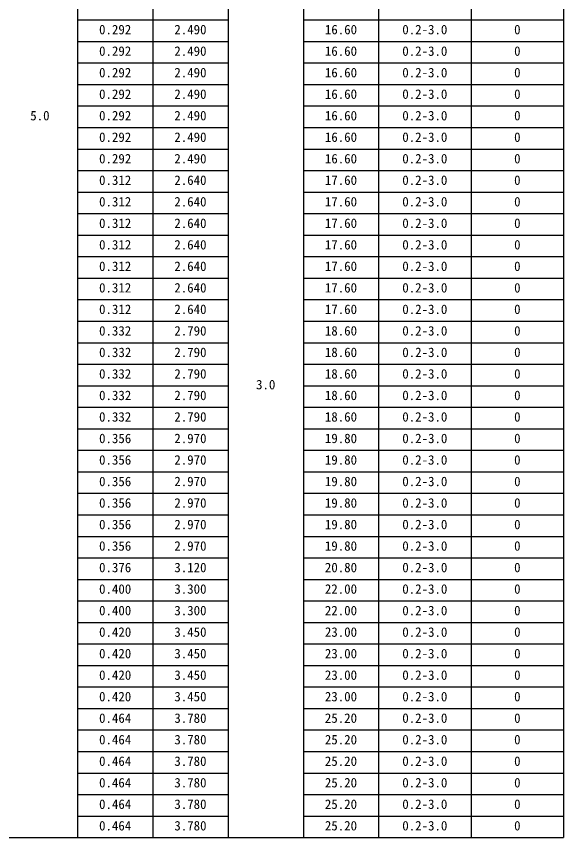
# Model space of a CAD drawing. Units: millimetres, scale not verified. Extents: x -25170 to 75630, y 0 to 35640.
# Drawn here: x -15112 to -8751, y 8207 to 17747 of the extents above; entities that cross this region are included whole.
import ezdxf
from ezdxf.enums import TextEntityAlignment as Align

# ---------------------------------------------------------------- set-up
doc = ezdxf.new("R2010")
doc.units = ezdxf.units.MM
doc.header["$LTSCALE"] = 60
for name, color, linetype, lineweight in [('HYO', 3, 'Continuous', 25), ('HYO2', 4, 'Continuous', 25), ('TXT', 7, 'Continuous', 25)]:
    doc.layers.add(name, color=color, linetype=linetype, lineweight=lineweight)
doc.styles.add('ＭＳ ゴシック', font='')
doc.styles.get('ＭＳ ゴシック').set_extended_font_data('MS Gothic')

msp = doc.modelspace()

# ---------------------------------------------------------------- linework, layer by layer
at = {"layer": 'HYO'}
for p, q in [((-10900.9, 25706.68), (-10900.9, 8206.68)), ((-9825.9, 25706.68), (-9825.9, 8206.68)), ((-8750.9, 25706.68), (-8750.9, 8206.68)), ((-14400.9, 25456.68), (-14400.9, 8206.68)), ((-13525.9, 25456.68), (-13525.9, 8206.68)), ((-12650.9, 25456.68), (-12650.9, 8206.68)), ((-11775.9, 25456.68), (-11775.9, 8206.68)), ((-22025.9, 8206.68), (-8750.9, 8206.68))]:
    msp.add_line(p, q, dxfattribs=at)
at = {"layer": 'HYO2'}
for p, q in [((-14400.9, 17706.68), (-12650.9, 17706.68)), ((-11775.9, 17706.68), (-8750.9, 17706.68)), ((-14400.9, 17456.68), (-12650.9, 17456.68)), ((-11775.9, 17456.68), (-8750.9, 17456.68)), ((-14400.9, 17206.68), (-12650.9, 17206.68)), ((-11775.9, 17206.68), (-8750.9, 17206.68)), ((-14400.9, 16956.68), (-12650.9, 16956.68)), ((-11775.9, 16956.68), (-8750.9, 16956.68)), ((-14400.9, 16706.68), (-12650.9, 16706.68)), ((-11775.9, 16706.68), (-8750.9, 16706.68)), ((-14400.9, 16456.68), (-12650.9, 16456.68)), ((-11775.9, 16456.68), (-8750.9, 16456.68)), ((-14400.9, 16206.68), (-12650.9, 16206.68)), ((-11775.9, 16206.68), (-8750.9, 16206.68)), ((-14400.9, 15956.68), (-12650.9, 15956.68)), ((-11775.9, 15956.68), (-8750.9, 15956.68)), ((-14400.9, 15706.68), (-12650.9, 15706.68)), ((-11775.9, 15706.68), (-8750.9, 15706.68)), ((-14400.9, 15456.68), (-12650.9, 15456.68)), ((-11775.9, 15456.68), (-8750.9, 15456.68)), ((-14400.9, 15206.68), (-12650.9, 15206.68)), ((-11775.9, 15206.68), (-8750.9, 15206.68)), ((-14400.9, 14956.68), (-12650.9, 14956.68)), ((-11775.9, 14956.68), (-8750.9, 14956.68)), ((-14400.9, 14706.68), (-12650.9, 14706.68)), ((-11775.9, 14706.68), (-8750.9, 14706.68)), ((-14400.9, 14456.68), (-12650.9, 14456.68)), ((-11775.9, 14456.68), (-8750.9, 14456.68)), ((-14400.9, 14206.68), (-12650.9, 14206.68)), ((-11775.9, 14206.68), (-8750.9, 14206.68)), ((-14400.9, 13956.68), (-12650.9, 13956.68)), ((-11775.9, 13956.68), (-8750.9, 13956.68)), ((-14400.9, 13706.68), (-12650.9, 13706.68)), ((-11775.9, 13706.68), (-8750.9, 13706.68)), ((-14400.9, 13456.68), (-12650.9, 13456.68)), ((-11775.9, 13456.68), (-8750.9, 13456.68)), ((-14400.9, 13206.68), (-12650.9, 13206.68)), ((-11775.9, 13206.68), (-8750.9, 13206.68)), ((-14400.9, 12956.68), (-12650.9, 12956.68)), ((-11775.9, 12956.68), (-8750.9, 12956.68)), ((-14400.9, 12706.68), (-12650.9, 12706.68)), ((-11775.9, 12706.68), (-8750.9, 12706.68)), ((-14400.9, 12456.68), (-12650.9, 12456.68)), ((-11775.9, 12456.68), (-8750.9, 12456.68)), ((-14400.9, 12206.68), (-12650.9, 12206.68)), ((-11775.9, 12206.68), (-8750.9, 12206.68)), ((-14400.9, 11956.68), (-12650.9, 11956.68)), ((-11775.9, 11956.68), (-8750.9, 11956.68)), ((-14400.9, 11706.68), (-12650.9, 11706.68)), ((-11775.9, 11706.68), (-8750.9, 11706.68)), ((-14400.9, 11456.68), (-12650.9, 11456.68)), ((-11775.9, 11456.68), (-8750.9, 11456.68)), ((-14400.9, 11206.68), (-12650.9, 11206.68)), ((-11775.9, 11206.68), (-8750.9, 11206.68)), ((-14400.9, 10956.68), (-12650.9, 10956.68)), ((-11775.9, 10956.68), (-8750.9, 10956.68)), ((-14400.9, 10706.68), (-12650.9, 10706.68)), ((-11775.9, 10706.68), (-8750.9, 10706.68)), ((-14400.9, 10456.68), (-12650.9, 10456.68)), ((-11775.9, 10456.68), (-8750.9, 10456.68)), ((-14400.9, 10206.68), (-12650.9, 10206.68)), ((-11775.9, 10206.68), (-8750.9, 10206.68)), ((-14400.9, 9956.68), (-12650.9, 9956.68)), ((-11775.9, 9956.68), (-8750.9, 9956.68)), ((-14400.9, 9706.68), (-12650.9, 9706.68)), ((-11775.9, 9706.68), (-8750.9, 9706.68)), ((-14400.9, 9456.68), (-12650.9, 9456.68)), ((-11775.9, 9456.68), (-8750.9, 9456.68)), ((-14400.9, 9206.68), (-12650.9, 9206.68)), ((-11775.9, 9206.68), (-8750.9, 9206.68)), ((-14400.9, 8956.68), (-12650.9, 8956.68)), ((-11775.9, 8956.68), (-8750.9, 8956.68)), ((-14400.9, 8706.68), (-12650.9, 8706.68)), ((-11775.9, 8706.68), (-8750.9, 8706.68)), ((-14400.9, 8456.68), (-12650.9, 8456.68)), ((-11775.9, 8456.68), (-8750.9, 8456.68))]:
    msp.add_line(p, q, dxfattribs=at)

# ---------------------------------------------------------------- texts
at = {"layer": 'TXT', "style": 'ＭＳ ゴシック'}
for s, p in [('0.292', (-14150.9, 17506.68)), ('2.490', (-13275.9, 17506.68)), ('16.60', (-11525.9, 17506.68)), ('0.2-3.0', (-10625.9, 17506.69)), ('0', (-9325.9, 17506.69)), ('0.292', (-14150.9, 17256.68)), ('2.490', (-13275.9, 17256.68)), ('16.60', (-11525.9, 17256.68)), ('0.2-3.0', (-10625.9, 17256.69)), ('0', (-9325.9, 17256.69)), ('0.292', (-14150.9, 17006.68)), ('2.490', (-13275.9, 17006.68)), ('16.60', (-11525.9, 17006.68)), ('0.2-3.0', (-10625.9, 17006.69)), ('0', (-9325.9, 17006.69)), ('0.292', (-14150.9, 16756.68)), ('2.490', (-13275.9, 16756.68)), ('16.60', (-11525.9, 16756.68)), ('0.2-3.0', (-10625.89, 16756.68)), ('0', (-9325.89, 16756.68)), ('5.0', (-14950.9, 16506.68)), ('0.292', (-14150.9, 16506.68)), ('2.490', (-13275.9, 16506.68)), ('16.60', (-11525.9, 16506.68)), ('0.2-3.0', (-10625.89, 16506.69)), ('0', (-9325.89, 16506.69)), ('0.292', (-14150.9, 16256.68)), ('2.490', (-13275.9, 16256.68)), ('16.60', (-11525.9, 16256.68)), ('0.2-3.0', (-10625.89, 16256.69)), ('0', (-9325.89, 16256.69)), ('0.292', (-14150.9, 16006.68)), ('2.490', (-13275.9, 16006.68)), ('16.60', (-11525.9, 16006.68)), ('0.2-3.0', (-10625.89, 16006.69)), ('0', (-9325.89, 16006.69)), ('0.312', (-14150.9, 15756.68)), ('2.640', (-13275.9, 15756.68)), ('17.60', (-11525.9, 15756.68)), ('0.2-3.0', (-10625.89, 15756.69)), ('0', (-9325.89, 15756.69)), ('0.312', (-14150.9, 15506.68)), ('2.640', (-13275.9, 15506.68)), ('17.60', (-11525.9, 15506.68)), ('0.2-3.0', (-10625.89, 15506.69)), ('0', (-9325.89, 15506.69)), ('0.312', (-14150.9, 15256.68)), ('2.640', (-13275.9, 15256.68)), ('17.60', (-11525.9, 15256.68)), ('0.2-3.0', (-10625.89, 15256.69)), ('0', (-9325.89, 15256.69)), ('0.312', (-14150.9, 15006.68)), ('2.640', (-13275.9, 15006.68)), ('17.60', (-11525.9, 15006.68)), ('0.2-3.0', (-10625.89, 15006.69)), ('0', (-9325.89, 15006.69)), ('0.312', (-14150.9, 14756.68)), ('2.640', (-13275.9, 14756.68)), ('17.60', (-11525.9, 14756.68)), ('0.2-3.0', (-10625.89, 14756.69)), ('0', (-9325.89, 14756.69)), ('0.312', (-14150.9, 14506.68)), ('2.640', (-13275.9, 14506.68)), ('17.60', (-11525.9, 14506.68)), ('0.2-3.0', (-10625.89, 14506.69)), ('0', (-9325.89, 14506.69)), ('0.312', (-14150.9, 14256.68)), ('2.640', (-13275.9, 14256.68)), ('17.60', (-11525.9, 14256.68)), ('0.2-3.0', (-10625.89, 14256.69)), ('0', (-9325.89, 14256.69)), ('0.332', (-14150.9, 14006.68)), ('2.790', (-13275.9, 14006.68)), ('18.60', (-11525.9, 14006.68)), ('0.2-3.0', (-10625.89, 14006.69)), ('0', (-9325.89, 14006.69)), ('0.332', (-14150.9, 13756.68)), ('2.790', (-13275.9, 13756.68)), ('18.60', (-11525.9, 13756.68)), ('0.2-3.0', (-10625.89, 13756.69)), ('0', (-9325.89, 13756.69)), ('0.332', (-14150.9, 13506.68)), ('2.790', (-13275.9, 13506.68)), ('18.60', (-11525.9, 13506.68)), ('0.2-3.0', (-10625.89, 13506.69)), ('0', (-9325.89, 13506.69)), ('3.0', (-12325.9, 13381.68)), ('0.332', (-14150.9, 13256.68)), ('2.790', (-13275.9, 13256.68)), ('18.60', (-11525.9, 13256.68)), ('0.2-3.0', (-10625.89, 13256.69)), ('0', (-9325.89, 13256.69)), ('0.332', (-14150.9, 13006.68)), ('2.790', (-13275.9, 13006.68)), ('18.60', (-11525.9, 13006.68)), ('0.2-3.0', (-10625.89, 13006.69)), ('0', (-9325.89, 13006.69)), ('0.356', (-14150.9, 12756.68)), ('2.970', (-13275.9, 12756.68)), ('19.80', (-11525.9, 12756.68)), ('0.2-3.0', (-10625.88, 12756.68)), ('0', (-9325.88, 12756.68)), ('0.356', (-14150.9, 12506.68)), ('2.970', (-13275.9, 12506.68)), ('19.80', (-11525.9, 12506.68)), ('0.2-3.0', (-10625.88, 12506.69)), ('0', (-9325.88, 12506.69)), ('0.356', (-14150.9, 12256.68)), ('2.970', (-13275.9, 12256.68)), ('19.80', (-11525.9, 12256.68)), ('0.2-3.0', (-10625.88, 12256.69)), ('0', (-9325.88, 12256.69)), ('0.356', (-14150.9, 12006.68)), ('2.970', (-13275.9, 12006.68)), ('19.80', (-11525.9, 12006.68)), ('0.2-3.0', (-10625.88, 12006.69)), ('0', (-9325.88, 12006.69)), ('0.356', (-14150.9, 11756.68)), ('2.970', (-13275.9, 11756.68)), ('19.80', (-11525.9, 11756.68)), ('0.2-3.0', (-10625.88, 11756.69)), ('0', (-9325.88, 11756.69)), ('0.356', (-14150.9, 11506.68)), ('2.970', (-13275.9, 11506.68)), ('19.80', (-11525.9, 11506.68)), ('0.2-3.0', (-10625.88, 11506.69)), ('0', (-9325.88, 11506.69)), ('0.376', (-14150.9, 11256.68)), ('3.120', (-13275.9, 11256.68)), ('20.80', (-11525.9, 11256.68)), ('0.2-3.0', (-10625.88, 11256.69)), ('0', (-9325.88, 11256.69)), ('0.400', (-14150.9, 11006.68)), ('3.300', (-13275.9, 11006.68)), ('22.00', (-11525.9, 11006.68)), ('0.2-3.0', (-10625.88, 11006.69)), ('0', (-9325.88, 11006.69)), ('0.400', (-14150.9, 10756.68)), ('3.300', (-13275.9, 10756.68)), ('22.00', (-11525.9, 10756.68)), ('0.2-3.0', (-10625.88, 10756.69)), ('0', (-9325.88, 10756.69)), ('0.420', (-14150.9, 10506.68)), ('3.450', (-13275.9, 10506.68)), ('23.00', (-11525.9, 10506.68)), ('0.2-3.0', (-10625.88, 10506.69)), ('0', (-9325.88, 10506.69)), ('0.420', (-14150.9, 10256.68)), ('3.450', (-13275.9, 10256.68)), ('23.00', (-11525.9, 10256.68)), ('0.2-3.0', (-10625.88, 10256.69)), ('0', (-9325.88, 10256.69)), ('0.420', (-14150.9, 10006.68)), ('3.450', (-13275.9, 10006.68)), ('23.00', (-11525.9, 10006.68)), ('0.2-3.0', (-10625.88, 10006.69)), ('0', (-9325.88, 10006.69)), ('0.420', (-14150.9, 9756.68)), ('3.450', (-13275.9, 9756.68)), ('23.00', (-11525.9, 9756.68)), ('0.2-3.0', (-10625.88, 9756.69)), ('0', (-9325.88, 9756.69)), ('0.464', (-14150.9, 9506.68)), ('3.780', (-13275.9, 9506.68)), ('25.20', (-11525.9, 9506.68)), ('0.2-3.0', (-10625.88, 9506.69)), ('0', (-9325.88, 9506.69)), ('0.464', (-14150.9, 9256.68)), ('3.780', (-13275.9, 9256.68)), ('25.20', (-11525.9, 9256.68)), ('0.2-3.0', (-10625.88, 9256.69)), ('0', (-9325.88, 9256.69)), ('0.464', (-14150.9, 9006.68)), ('3.780', (-13275.9, 9006.68)), ('25.20', (-11525.9, 9006.68)), ('0.2-3.0', (-10625.88, 9006.69)), ('0', (-9325.88, 9006.69)), ('0.464', (-14150.9, 8756.68)), ('3.780', (-13275.9, 8756.68)), ('25.20', (-11525.9, 8756.68)), ('0.2-3.0', (-10625.88, 8756.69)), ('0', (-9325.88, 8756.69)), ('0.464', (-14150.9, 8506.68)), ('3.780', (-13275.9, 8506.68)), ('25.20', (-11525.9, 8506.68)), ('0.2-3.0', (-10625.88, 8506.69)), ('0', (-9325.88, 8506.69)), ('0.464', (-14150.9, 8256.68)), ('3.780', (-13275.9, 8256.68)), ('25.20', (-11525.9, 8256.68)), ('0.2-3.0', (-10625.88, 8256.69)), ('0', (-9325.88, 8256.69))]:
    msp.add_text(s, height=110, dxfattribs=at).set_placement(p, align=Align.BOTTOM_LEFT)

doc.saveas('drawing.dxf')
